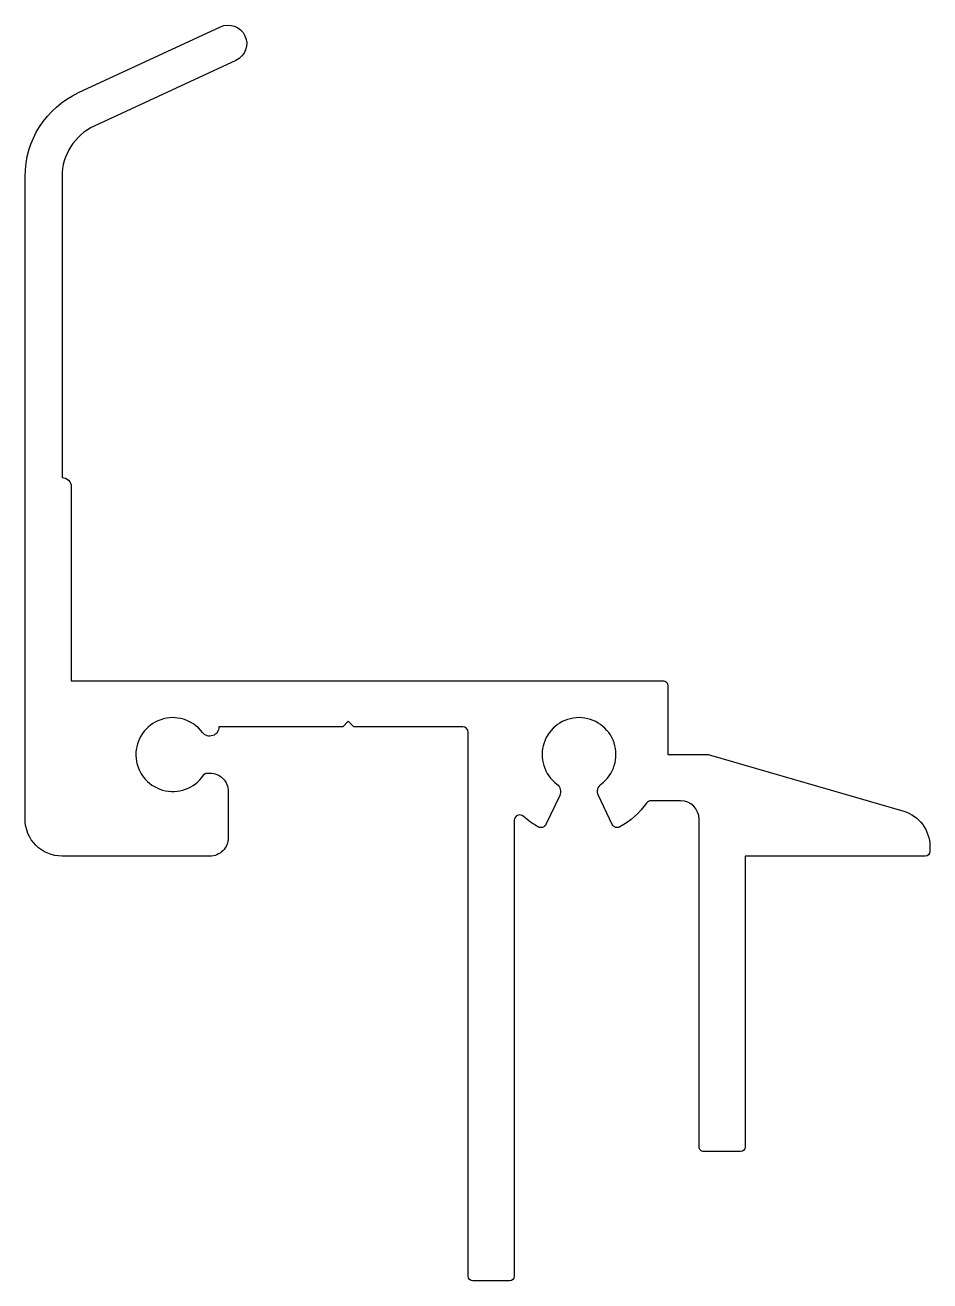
# Model space of a CAD drawing. Extents: x 452.6 to 501.6, y 691.6 to 759.6.
import ezdxf

# ---------------------------------------------------------------- set-up
doc = ezdxf.new("R2010")
doc.units = 0
doc.layers.get('0').update_dxf_attribs({"linetype": 'CONTINUOUS'})

msp = doc.modelspace()

# ---------------------------------------------------------------- linework, layer by layer
msp.add_lwpolyline([(489.555, 720.087), (500.144, 717.022, -0.329091), (501.555, 715.111), (501.555, 714.837, -0.414209), (501.305, 714.587), (491.555, 714.587), (491.555, 698.837, -0.414213), (491.305, 698.587), (489.305, 698.587, -0.414214), (489.055, 698.837), (489.055, 716.587, 0.414211), (488.055, 717.587), (486.454, 717.587, 0.241531), (486.21, 717.462, -0.109013), (484.766, 716.168, -0.435311), (484.348, 716.301), (483.603, 717.873, -0.356394), (483.755, 718.487, 3), (481.355, 718.487, -0.356394), (481.507, 717.873), (480.763, 716.301, -0.435311), (480.344, 716.168, -0.054773), (479.546, 716.741, 0.649219), (479.045, 716.518), (479.045, 691.837, -0.414213), (478.795, 691.587), (476.805, 691.587, -0.414212), (476.555, 691.837), (476.555, 721.287, 0.414212), (476.255, 721.587), (470.355, 721.587), (470.055, 721.887), (469.755, 721.587), (463.055, 721.587, -0.720759), (462.155, 721.287, 3.141985), (462.218, 718.976, -0.250492), (462.426, 719.087), (462.555, 719.087, -0.414214), (463.555, 718.087), (463.555, 715.587, -0.414214), (462.555, 714.587), (454.555, 714.587, -0.414214), (452.555, 716.587), (452.555, 751.395, -0.292022), (455.451, 755.931), (463.134, 759.494, -1), (463.976, 757.68), (456.293, 754.116, 0.292022), (454.555, 751.395), (454.555, 735.087, -0.414214), (455.055, 734.587), (455.055, 724.087), (487.105, 724.087, -0.414214), (487.355, 723.837), (487.355, 720.087)], format="xyb", close=True)

doc.saveas('drawing.dxf')
